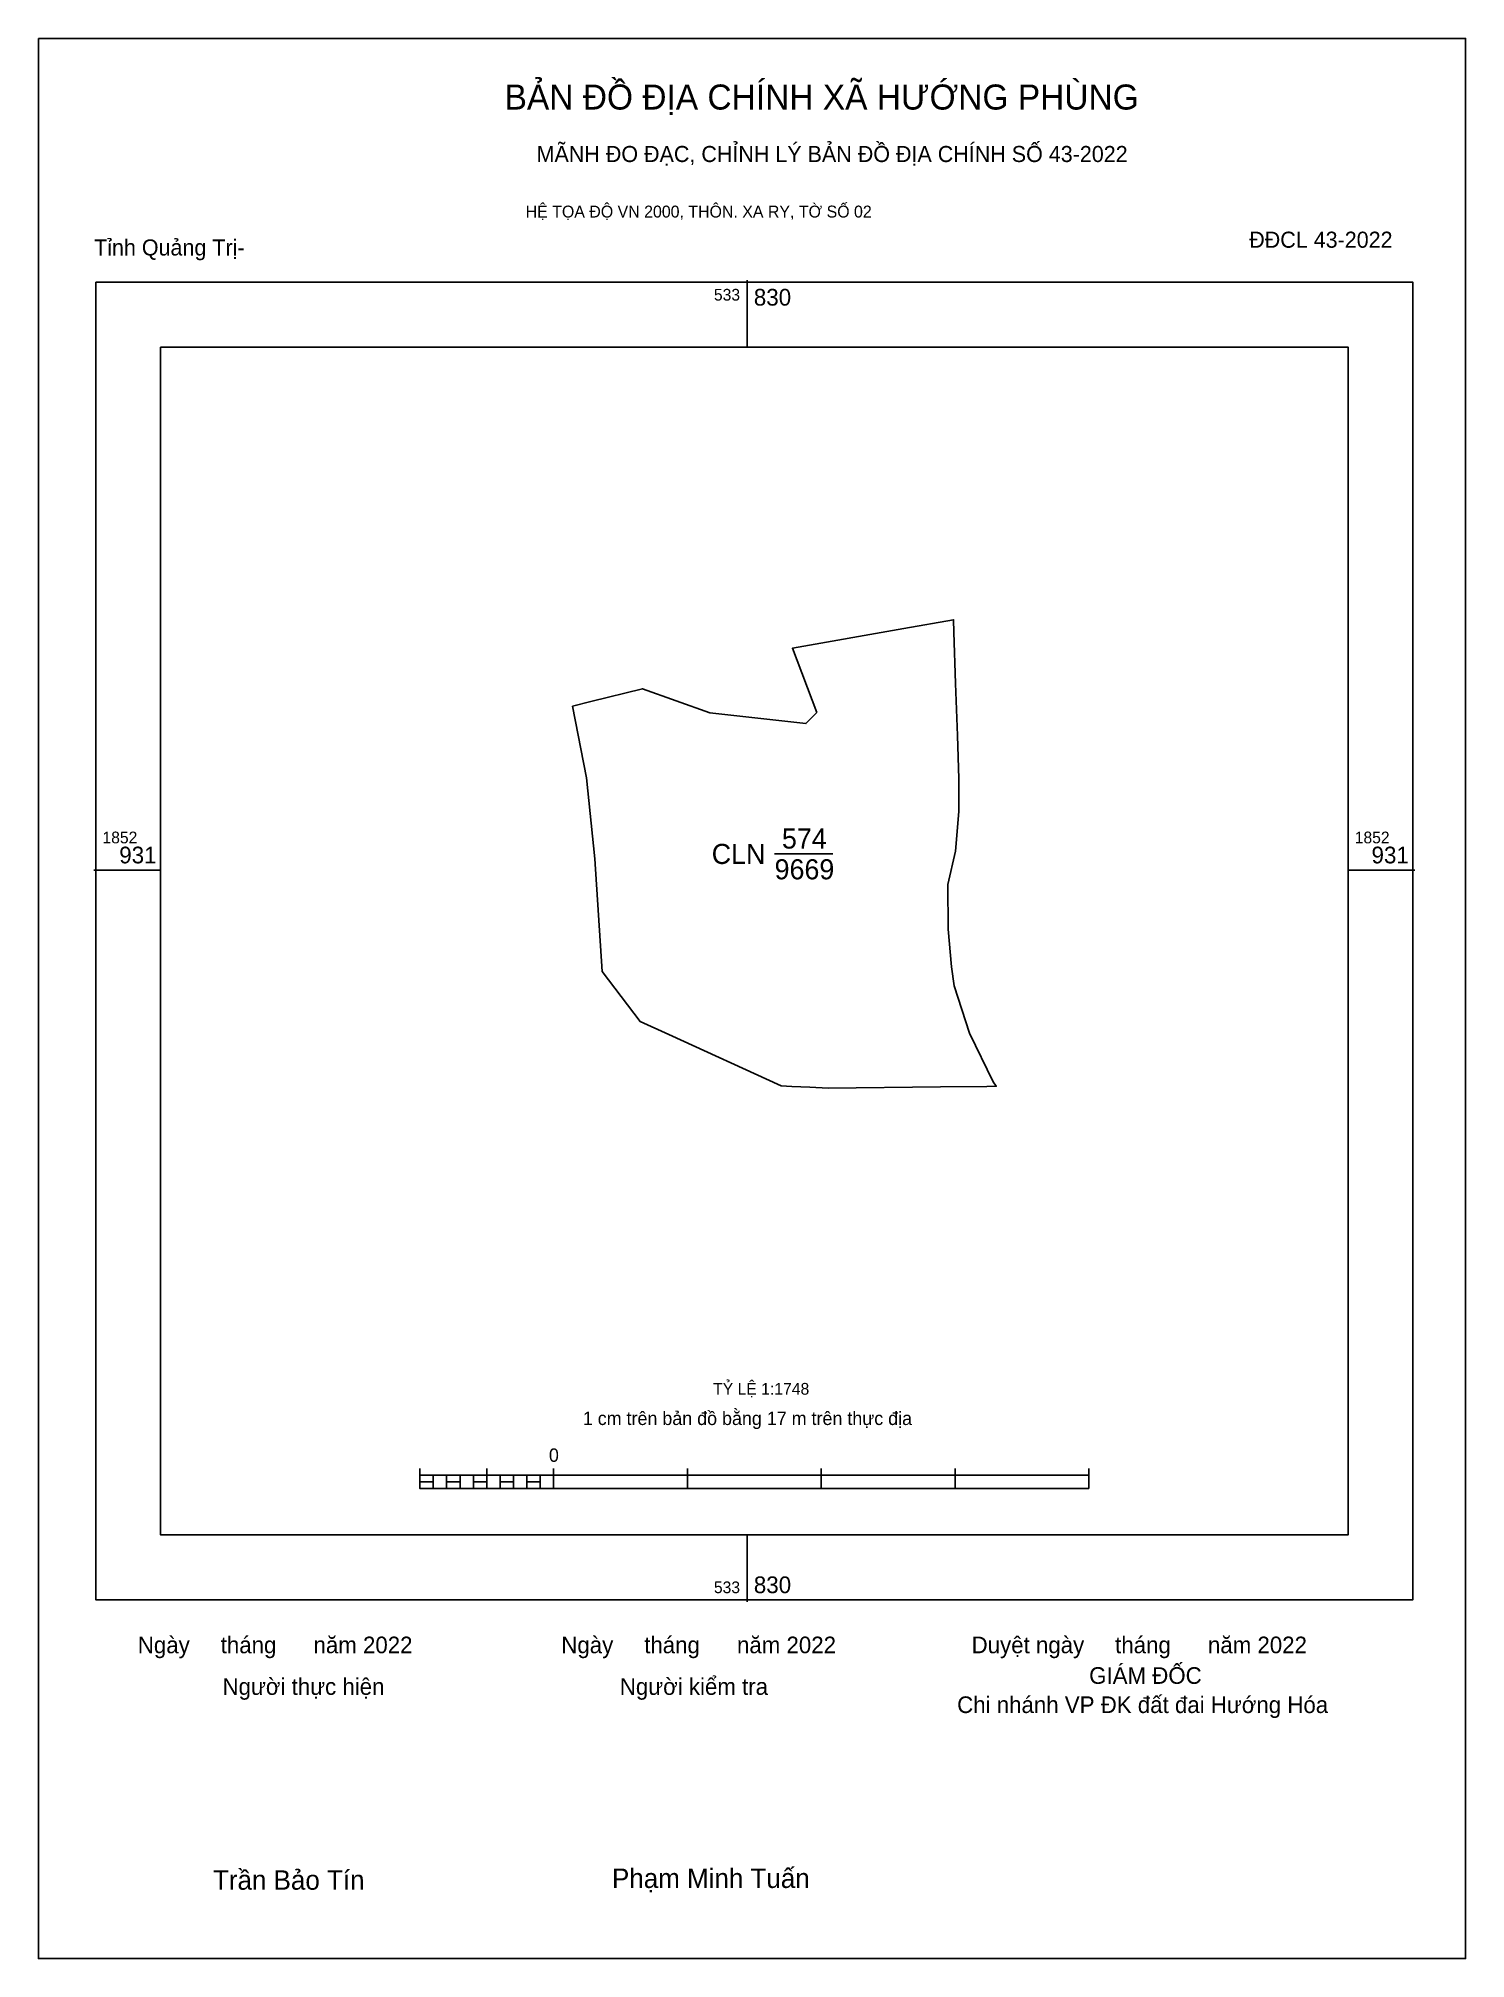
# Model space of a CAD drawing. Extents: x 533645 to 534018, y 1852647 to 1853149.
import ezdxf

# ---------------------------------------------------------------- set-up
doc = ezdxf.new("R2010")
doc.units = 0
for name, color, linetype in [('Level 10', 7, 'Continuous'), ('Level 13', 7, 'Continuous'), ('Level 15', 7, 'Continuous'), ('Level 27', 7, 'Continuous'), ('Level 6', 7, 'Continuous'), ('Level 62', 7, 'Continuous'), ('Level 63', 7, 'Continuous'), ('Level 9', 7, 'Continuous')]:
    doc.layers.add(name, color=color, linetype=linetype)

msp = doc.modelspace()

# ---------------------------------------------------------------- linework, layer by layer
at = {"layer": 'Level 10'}
msp.add_line((533837.49, 1852935.74), (533852.68, 1852935.74), dxfattribs=at)
msp.add_lwpolyline([(533848.52, 1852972.68), (533842.14, 1852989.49), (533871.29, 1852994.64), (533884.23, 1852996.93), (533884.32, 1852993.71), (533884.82, 1852980.3), (533885.31, 1852966.68), (533885.63, 1852955.33), (533885.64, 1852946.79), (533884.75, 1852936.45), (533882.76, 1852927.73), (533882.83, 1852916.06), (533883.76, 1852906.25), (533884.48, 1852901.26), (533888.48, 1852888.87), (533894.66, 1852876.17), (533895.43, 1852875.03), (533893, 1852875.01), (533880.83, 1852874.87), (533851.5, 1852874.54), (533846.75, 1852874.77), (533842, 1852875), (533839.19, 1852875.14), (533839.18, 1852875.14), (533809.88, 1852888.55), (533802.34, 1852892), (533792.42, 1852905.05), (533790.53, 1852934.45), (533788.33, 1852955.61), (533784.71, 1852974.33), (533789.47, 1852975.53), (533802.94, 1852978.91), (533820.53, 1852972.59), (533845.68, 1852969.79)], close=True, dxfattribs=at)
at = {"layer": 'Level 15'}
msp.add_lwpolyline([(533645.06, 1853148.81), (534018.13, 1853148.81), (534018.13, 1852647.13), (533645.06, 1852647.13)], close=True, dxfattribs=at)
at = {"layer": 'Level 27'}
for p, q in [((533884.23, 1852996.93), (533884.23, 1852996.95)), ((533884.23, 1852996.93), (533884.23, 1852996.92)), ((533884.32, 1852993.71), (533884.32, 1852993.73)), ((533842.14, 1852989.49), (533842.15, 1852989.5)), ((533884.82, 1852980.3), (533884.82, 1852980.31)), ((533842, 1852875), (533841.99, 1852874.99)), ((533893, 1852875.01), (533893.01, 1852874.99))]:
    msp.add_line(p, q, dxfattribs=at)
at = {"layer": 'Level 62'}
msp.add_lwpolyline([(533677.01, 1853068.18), (533987.4, 1853068.18), (533987.4, 1852757.8), (533677.01, 1852757.8)], close=True, dxfattribs=at)
at = {"layer": 'Level 63'}
for p, q in [((533830.32, 1853085.67), (533830.32, 1853068.18)), ((533659.53, 1852931.52), (533677.01, 1852931.52)), ((533987.4, 1852931.52), (534004.88, 1852931.52)), ((533744.78, 1852775.17), (533744.78, 1852769.92)), ((533744.78, 1852773.42), (533919.63, 1852773.42)), ((533748.28, 1852773.42), (533748.28, 1852769.92)), ((533751.77, 1852773.42), (533751.77, 1852769.92)), ((533755.27, 1852773.42), (533755.27, 1852769.92)), ((533758.77, 1852773.42), (533758.77, 1852769.92)), ((533762.26, 1852775.17), (533762.26, 1852769.92)), ((533762.26, 1852773.42), (533762.26, 1852769.92)), ((533765.76, 1852773.42), (533765.76, 1852769.92)), ((533769.26, 1852773.42), (533769.26, 1852769.92)), ((533772.75, 1852773.42), (533772.75, 1852769.92)), ((533776.25, 1852773.42), (533776.25, 1852769.92)), ((533779.75, 1852775.17), (533779.75, 1852769.92)), ((533779.75, 1852773.42), (533779.75, 1852769.92)), ((533814.72, 1852775.17), (533814.72, 1852769.92)), ((533849.69, 1852775.17), (533849.69, 1852769.92)), ((533884.66, 1852775.17), (533884.66, 1852769.92)), ((533919.63, 1852775.17), (533919.63, 1852769.92)), ((533744.78, 1852769.92), (533919.63, 1852769.92)), ((533830.32, 1852757.8), (533830.32, 1852740.31))]:
    msp.add_line(p, q, dxfattribs=at)
for points in [[(533660.07, 1853085.12), (534004.34, 1853085.12), (534004.34, 1852740.86), (533660.07, 1852740.86)], [(533744.78, 1852771.67), (533748.28, 1852771.67), (533748.28, 1852769.92), (533744.78, 1852769.92)], [(533744.78, 1852771.67), (533748.28, 1852771.67), (533748.28, 1852769.92), (533744.78, 1852769.92)], [(533751.77, 1852771.67), (533755.27, 1852771.67), (533755.27, 1852769.92), (533751.77, 1852769.92)], [(533758.77, 1852771.67), (533762.26, 1852771.67), (533762.26, 1852769.92), (533758.77, 1852769.92)], [(533765.76, 1852771.67), (533769.26, 1852771.67), (533769.26, 1852769.92), (533765.76, 1852769.92)], [(533772.75, 1852771.67), (533776.25, 1852771.67), (533776.25, 1852769.92), (533772.75, 1852769.92)]]:
    msp.add_lwpolyline(points, close=True, dxfattribs=at)

# ---------------------------------------------------------------- texts
at = {"layer": 'Level 13'}
for s, p in [('CLN', (533821.06, 1852933.12)), ('574', (533839.41, 1852937.14)), ('9669', (533837.5, 1852929.1))]:
    msp.add_text(s, height=5.246, dxfattribs=at).set_placement(p)
at = {"layer": 'Level 6'}
msp.add_text('TỶ LỆ 1:1748', height=3.0738, dxfattribs=at).set_placement((533821.43, 1852794.45))
at = {"layer": 'Level 63'}
for s, height, p in [('BẢN ĐỒ ĐỊA CHÍNH XÃ HƯỚNG PHÙNG', 6.546, (533766.93, 1853130.22)), ('MÃNH ĐO ĐẠC, CHỈNH LÝ BẢN ĐỒ ĐỊA CHÍNH SỐ 43-2022', 4.2003, (533775.29, 1853116.51)), ('HỆ TỌA ĐỘ VN 2000, THÔN. XA RY, TỜ SỐ 02', 3.1093, (533772.44, 1853102.01)), ('533', 3.06, (533821.64, 1853080.31)), ('830', 4.371, (533832.07, 1853079)), ('1852', 3.06, (533661.82, 1852938.51)), ('1852', 3.06, (533989.15, 1852938.51)), ('931', 4.371, (533666.2, 1852933.27)), ('931', 4.371, (533993.53, 1852933.27)), ('1 cm trên bản đồ bằng 17 m trên thực địa', 3.4971, (533787.37, 1852786.53)), ('0', 3.5, (533778.51, 1852776.91)), ('533', 3.06, (533821.64, 1852742.6)), ('830', 4.371, (533832.07, 1852742.6)), ('Ngày     tháng      năm 2022', 4.3509, (533671.05, 1852726.9)), ('Ngày     tháng      năm 2022', 4.3509, (533781.75, 1852726.9)), ('Duyệt ngày     tháng      năm 2022', 4.3509, (533889, 1852726.9)), ('GIÁM ĐỐC', 4.351, (533919.73, 1852718.91)), ('Người thực hiện', 4.3509, (533693.19, 1852716.03)), ('Người kiểm tra', 4.3509, (533797.04, 1852716.03)), ('Chi nhánh VP ĐK đất đai Hướng Hóa', 4.3509, (533885.22, 1852711.28)), ('Trần Bảo Tín', 5.0749, (533690.71, 1852665.12)), ('Phạm Minh Tuấn', 5.0749, (533795, 1852665.58))]:
    msp.add_text(s, height=height, dxfattribs=at).set_placement(p)
at = {"layer": 'Level 9'}
for s, p in [('ĐĐCL 43-2022', (533961.56, 1853094.12)), ('Tỉnh Quảng Trị-', (533659.62, 1853092.09))]:
    msp.add_text(s, height=4.2003, dxfattribs=at).set_placement(p)

doc.saveas('drawing.dxf')
